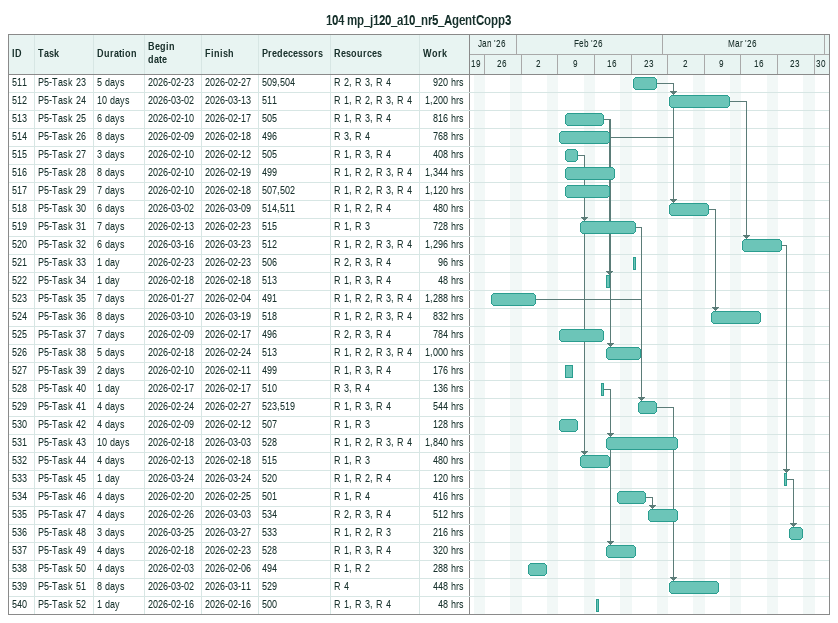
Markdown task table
104 mp_j120_a10_nr5_AgentCopp3

| ID | Task | Duration | Start | Finish | Predecessors | Resources | Work (h) |
|---|---|---|---|---|---|---|---|
| 511 | P5-Task 23 | 5d | 2026-02-23 | 2026-02-27 | 509, 504 | R 2, R 3, R 4 | 920 |
| 512 | P5-Task 24 | 10d | 2026-03-02 | 2026-03-13 | 511 | R 1, R 2, R 3, R 4 | 1200 |
| 513 | P5-Task 25 | 6d | 2026-02-10 | 2026-02-17 | 505 | R 1, R 3, R 4 | 816 |
| 514 | P5-Task 26 | 8d | 2026-02-09 | 2026-02-18 | 496 | R 3, R 4 | 768 |
| 515 | P5-Task 27 | 3d | 2026-02-10 | 2026-02-12 | 505 | R 1, R 3, R 4 | 408 |
| 516 | P5-Task 28 | 8d | 2026-02-10 | 2026-02-19 | 499 | R 1, R 2, R 3, R 4 | 1344 |
| 517 | P5-Task 29 | 7d | 2026-02-10 | 2026-02-18 | 507, 502 | R 1, R 2, R 3, R 4 | 1120 |
| 518 | P5-Task 30 | 6d | 2026-03-02 | 2026-03-09 | 514, 511 | R 1, R 2, R 4 | 480 |
| 519 | P5-Task 31 | 7d | 2026-02-13 | 2026-02-23 | 515 | R 1, R 3 | 728 |
| 520 | P5-Task 32 | 6d | 2026-03-16 | 2026-03-23 | 512 | R 1, R 2, R 3, R 4 | 1296 |
| 521 | P5-Task 33 | 1d | 2026-02-23 | 2026-02-23 | 506 | R 2, R 3, R 4 | 96 |
| 522 | P5-Task 34 | 1d | 2026-02-18 | 2026-02-18 | 513 | R 1, R 3, R 4 | 48 |
| 523 | P5-Task 35 | 7d | 2026-01-27 | 2026-02-04 | 491 | R 1, R 2, R 3, R 4 | 1288 |
| 524 | P5-Task 36 | 8d | 2026-03-10 | 2026-03-19 | 518 | R 1, R 2, R 3, R 4 | 832 |
| 525 | P5-Task 37 | 7d | 2026-02-09 | 2026-02-17 | 496 | R 2, R 3, R 4 | 784 |
| 526 | P5-Task 38 | 5d | 2026-02-18 | 2026-02-24 | 513 | R 1, R 2, R 3, R 4 | 1000 |
| 527 | P5-Task 39 | 2d | 2026-02-10 | 2026-02-11 | 499 | R 1, R 3, R 4 | 176 |
| 528 | P5-Task 40 | 1d | 2026-02-17 | 2026-02-17 | 510 | R 3, R 4 | 136 |
| 529 | P5-Task 41 | 4d | 2026-02-24 | 2026-02-27 | 523, 519 | R 1, R 3, R 4 | 544 |
| 530 | P5-Task 42 | 4d | 2026-02-09 | 2026-02-12 | 507 | R 1, R 3 | 128 |
| 531 | P5-Task 43 | 10d | 2026-02-18 | 2026-03-03 | 528 | R 1, R 2, R 3, R 4 | 1840 |
| 532 | P5-Task 44 | 4d | 2026-02-13 | 2026-02-18 | 515 | R 1, R 3 | 480 |
| 533 | P5-Task 45 | 1d | 2026-03-24 | 2026-03-24 | 520 | R 1, R 2, R 4 | 120 |
| 534 | P5-Task 46 | 4d | 2026-02-20 | 2026-02-25 | 501 | R 1, R 4 | 416 |
| 535 | P5-Task 47 | 4d | 2026-02-26 | 2026-03-03 | 534 | R 2, R 3, R 4 | 512 |
| 536 | P5-Task 48 | 3d | 2026-03-25 | 2026-03-27 | 533 | R 1, R 2, R 3 | 216 |
| 537 | P5-Task 49 | 4d | 2026-02-18 | 2026-02-23 | 528 | R 1, R 3, R 4 | 320 |
| 538 | P5-Task 50 | 4d | 2026-02-03 | 2026-02-06 | 494 | R 1, R 2 | 288 |
| 539 | P5-Task 51 | 8d | 2026-03-02 | 2026-03-11 | 529 | R 4 | 448 |
| 540 | P5-Task 52 | 1d | 2026-02-16 | 2026-02-16 | 500 | R 1, R 3, R 4 | 48 |
